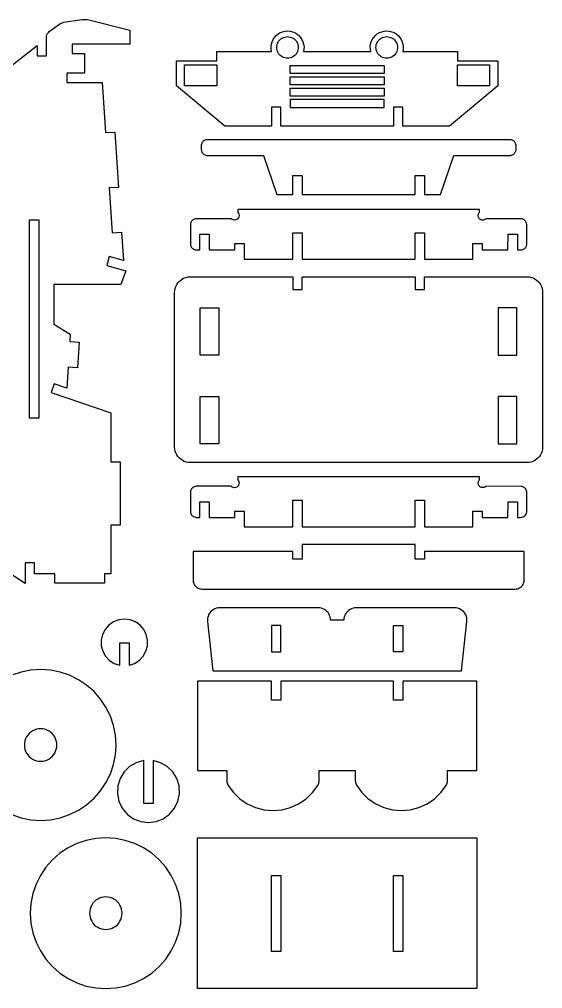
# Model space of a CAD drawing. Extents: x -592.3 to -568.9, y 406 to 419.8.
# Drawn here: x -584.95 to -577.95, y 406.8 to 419.78 of the extents above; entities that cross this region are included whole.
import ezdxf

# ---------------------------------------------------------------- set-up
doc = ezdxf.new("R2010")
doc.units = 0
doc.header["$MEASUREMENT"] = 0
doc.layers.get('0').update_dxf_attribs({"linetype": 'CONTINUOUS'})

msp = doc.modelspace()

# ---------------------------------------------------------------- linework, layer by layer
for points in [[(-585.561, 418.771), (-584.717, 419.433), (-584.717, 419.296), (-584.592, 419.296), (-584.592, 419.54), (-584.59, 419.558), (-584.584, 419.576), (-584.576, 419.593), (-584.565, 419.608), (-584.553, 419.622), (-584.53, 419.641), (-584.411, 419.725), (-584.357, 419.745), (-584.115, 419.783), (-584.073, 419.783), (-584.046, 419.781), (-584.005, 419.774), (-583.475, 419.637), (-583.475, 419.452), (-584.245, 419.452), (-584.245, 419.327), (-584.083, 419.327), (-584.083, 419.065), (-584.32, 419.065), (-584.32, 418.94), (-583.843, 418.94), (-583.799, 418.266), (-583.674, 418.274), (-583.625, 417.533), (-583.75, 417.525), (-583.71, 416.926), (-583.585, 416.934), (-583.56, 416.552), (-583.75, 416.605), (-583.783, 416.485), (-583.527, 416.413), (-583.594, 416.231), (-584.494, 416.231), (-584.494, 415.699), (-584.273, 415.565), (-584.279, 415.467), (-584.154, 415.459), (-584.175, 415.115), (-584.3, 415.123), (-584.317, 414.845), (-584.487, 414.902), (-584.527, 414.784), (-583.729, 414.512), (-583.729, 413.857), (-583.604, 413.857), (-583.604, 413.007), (-583.729, 413.007), (-583.729, 412.354), (-583.813, 412.354), (-583.813, 412.229), (-584.48, 412.229), (-584.48, 412.354), (-584.749, 412.354), (-584.749, 412.504), (-584.874, 412.504), (-584.874, 412.227), (-585.149, 412.404)], [(-585.056, 409.13), (-584.93, 409.087), (-584.801, 409.062), (-584.669, 409.053), (-584.537, 409.062), (-584.407, 409.087), (-584.282, 409.13), (-584.164, 409.188), (-584.054, 409.262), (-583.954, 409.349), (-583.867, 409.448), (-583.794, 409.558), (-583.735, 409.677), (-583.693, 409.802), (-583.667, 409.931), (-583.658, 410.063), (-583.667, 410.195), (-583.693, 410.325), (-583.735, 410.45), (-583.794, 410.569), (-583.867, 410.679), (-583.954, 410.778), (-584.054, 410.865), (-584.164, 410.938), (-584.282, 410.997), (-584.407, 411.039), (-584.537, 411.065), (-584.669, 411.074), (-584.801, 411.065), (-584.93, 411.039), (-585.056, 410.997)]]:
    msp.add_lwpolyline(points)
for points in [[(-579.861, 419.542), (-579.842, 419.514), (-579.828, 419.484), (-579.819, 419.451), (-579.815, 419.418), (-579.816, 419.385), (-579.822, 419.352), (-579.09, 419.352), (-579.09, 419.227), (-578.547, 419.227), (-578.547, 418.891), (-579.197, 418.355), (-579.819, 418.355), (-579.819, 418.609), (-579.944, 418.609), (-579.944, 418.355), (-581.455, 418.355), (-581.455, 418.609), (-581.58, 418.609), (-581.58, 418.355), (-582.202, 418.355), (-582.852, 418.891), (-582.852, 419.227), (-582.31, 419.227), (-582.31, 419.352), (-581.578, 419.352), (-581.584, 419.385), (-581.584, 419.418), (-581.58, 419.451), (-581.571, 419.484), (-581.557, 419.514), (-581.539, 419.542), (-581.516, 419.567), (-581.49, 419.589), (-581.461, 419.606), (-581.43, 419.618), (-581.397, 419.626), (-581.364, 419.628), (-581.33, 419.626), (-581.298, 419.618), (-581.267, 419.606), (-581.238, 419.589), (-581.212, 419.567), (-581.189, 419.542), (-581.171, 419.514), (-581.157, 419.484), (-581.148, 419.451), (-581.143, 419.418), (-581.144, 419.385), (-581.15, 419.352), (-580.249, 419.352), (-580.255, 419.385), (-580.256, 419.418), (-580.252, 419.451), (-580.243, 419.484), (-580.229, 419.514), (-580.21, 419.542), (-580.188, 419.567), (-580.162, 419.589), (-580.133, 419.606), (-580.102, 419.618), (-580.069, 419.626), (-580.035, 419.628), (-580.002, 419.626), (-579.969, 419.618), (-579.938, 419.606), (-579.909, 419.589), (-579.883, 419.567)], [(-581.239, 419.335), (-581.249, 419.319), (-581.262, 419.305), (-581.276, 419.293), (-581.292, 419.282), (-581.309, 419.274), (-581.327, 419.268), (-581.345, 419.264), (-581.364, 419.263), (-581.383, 419.264), (-581.401, 419.268), (-581.419, 419.274), (-581.436, 419.282), (-581.452, 419.293), (-581.466, 419.305), (-581.478, 419.319), (-581.489, 419.335), (-581.497, 419.352), (-581.503, 419.37), (-581.507, 419.388), (-581.508, 419.407), (-581.507, 419.426), (-581.503, 419.445), (-581.497, 419.463), (-581.489, 419.48), (-581.478, 419.495), (-581.466, 419.509), (-581.452, 419.522), (-581.436, 419.532), (-581.419, 419.541), (-581.401, 419.547), (-581.383, 419.551), (-581.364, 419.552), (-581.345, 419.551), (-581.327, 419.547), (-581.309, 419.541), (-581.292, 419.532), (-581.276, 419.522), (-581.262, 419.509), (-581.249, 419.495), (-581.239, 419.48), (-581.23, 419.463), (-581.224, 419.445), (-581.221, 419.426), (-581.219, 419.407), (-581.221, 419.388), (-581.224, 419.37), (-581.23, 419.352)], [(-579.902, 419.463), (-579.896, 419.445), (-579.892, 419.426), (-579.891, 419.407), (-579.892, 419.388), (-579.896, 419.37), (-579.902, 419.352), (-579.91, 419.335), (-579.921, 419.319), (-579.933, 419.305), (-579.947, 419.293), (-579.963, 419.282), (-579.98, 419.274), (-579.998, 419.268), (-580.017, 419.264), (-580.035, 419.263), (-580.054, 419.264), (-580.073, 419.268), (-580.091, 419.274), (-580.108, 419.282), (-580.123, 419.293), (-580.138, 419.305), (-580.15, 419.319), (-580.161, 419.335), (-580.169, 419.352), (-580.175, 419.37), (-580.179, 419.388), (-580.18, 419.407), (-580.179, 419.426), (-580.175, 419.445), (-580.169, 419.463), (-580.161, 419.48), (-580.15, 419.495), (-580.138, 419.509), (-580.123, 419.522), (-580.108, 419.532), (-580.091, 419.541), (-580.073, 419.547), (-580.054, 419.551), (-580.035, 419.552), (-580.017, 419.551), (-579.998, 419.547), (-579.98, 419.541), (-579.963, 419.532), (-579.947, 419.522), (-579.933, 419.509), (-579.921, 419.495), (-579.91, 419.48)], [(-582.31, 418.891), (-582.742, 418.891), (-582.742, 419.174), (-582.31, 419.174)], [(-580.069, 419.058), (-581.33, 419.058), (-581.33, 419.164), (-580.069, 419.164)], [(-578.658, 418.891), (-579.09, 418.891), (-579.09, 419.174), (-578.658, 419.174)], [(-581.33, 418.907), (-581.33, 419.013), (-580.069, 419.013), (-580.069, 418.907)], [(-581.33, 418.756), (-581.33, 418.861), (-580.069, 418.861), (-580.069, 418.756)], [(-580.069, 418.605), (-580.069, 418.71), (-581.33, 418.71), (-581.33, 418.605)], [(-582.509, 418.13), (-582.513, 418.121), (-582.517, 418.11), (-582.519, 418.1), (-582.52, 418.089), (-582.52, 418.044), (-582.519, 418.033), (-582.517, 418.023), (-582.513, 418.012), (-582.509, 418.003), (-582.503, 417.994), (-582.495, 417.985), (-582.487, 417.978), (-582.478, 417.972), (-582.468, 417.967), (-582.458, 417.964), (-582.447, 417.962), (-582.436, 417.961), (-581.685, 417.961), (-581.507, 417.437), (-581.292, 417.437), (-581.292, 417.692), (-581.167, 417.692), (-581.167, 417.437), (-579.657, 417.437), (-579.657, 417.692), (-579.532, 417.692), (-579.532, 417.437), (-579.317, 417.437), (-579.139, 417.961), (-578.387, 417.961), (-578.376, 417.962), (-578.366, 417.964), (-578.355, 417.967), (-578.346, 417.972), (-578.336, 417.978), (-578.328, 417.985), (-578.321, 417.994), (-578.315, 418.003), (-578.31, 418.012), (-578.307, 418.023), (-578.305, 418.033), (-578.304, 418.044), (-578.304, 418.089), (-578.305, 418.1), (-578.307, 418.11), (-578.31, 418.121), (-578.315, 418.13), (-578.321, 418.14), (-578.328, 418.148), (-578.336, 418.155), (-578.346, 418.161), (-578.355, 418.166), (-578.366, 418.169), (-578.376, 418.171), (-578.387, 418.172), (-582.436, 418.172), (-582.447, 418.171), (-582.458, 418.169), (-582.468, 418.166), (-582.478, 418.161), (-582.487, 418.155), (-582.495, 418.148), (-582.503, 418.14)], [(-582.661, 417.05), (-582.663, 417.04), (-582.664, 417.029), (-582.664, 416.779), (-582.663, 416.768), (-582.661, 416.757), (-582.657, 416.747), (-582.653, 416.737), (-582.647, 416.728), (-582.639, 416.72), (-582.631, 416.713), (-582.622, 416.707), (-582.612, 416.702), (-582.602, 416.698), (-582.591, 416.696), (-582.58, 416.695), (-582.539, 416.695), (-582.539, 416.904), (-582.414, 416.904), (-582.414, 416.695), (-582.068, 416.695), (-582.068, 416.779), (-581.943, 416.779), (-581.943, 416.57), (-581.292, 416.57), (-581.292, 416.925), (-581.167, 416.925), (-581.167, 416.57), (-579.657, 416.57), (-579.657, 416.925), (-579.532, 416.925), (-579.532, 416.57), (-578.881, 416.57), (-578.881, 416.779), (-578.756, 416.779), (-578.756, 416.695), (-578.414, 416.695), (-578.41, 416.904), (-578.285, 416.904), (-578.285, 416.695), (-578.243, 416.695), (-578.232, 416.696), (-578.222, 416.698), (-578.211, 416.702), (-578.202, 416.707), (-578.192, 416.713), (-578.184, 416.72), (-578.177, 416.728), (-578.171, 416.737), (-578.166, 416.747), (-578.163, 416.757), (-578.161, 416.768), (-578.16, 416.779), (-578.16, 417.029), (-578.161, 417.04), (-578.163, 417.051), (-578.167, 417.061), (-578.172, 417.071), (-578.179, 417.08), (-578.186, 417.089), (-578.195, 417.096), (-578.204, 417.102), (-578.214, 417.106), (-578.225, 417.11), (-578.236, 417.112), (-578.708, 417.112), (-578.714, 417.107), (-578.721, 417.103), (-578.728, 417.099), (-578.735, 417.097), (-578.743, 417.095), (-578.75, 417.095), (-578.758, 417.095), (-578.766, 417.097), (-578.773, 417.099), (-578.78, 417.103), (-578.787, 417.107), (-578.793, 417.112), (-578.798, 417.118), (-578.803, 417.125), (-578.806, 417.132), (-578.809, 417.14), (-578.81, 417.148), (-578.811, 417.156), (-578.81, 417.164), (-578.809, 417.173), (-578.806, 417.18), (-578.803, 417.188), (-578.798, 417.194), (-578.793, 417.201), (-578.793, 417.237), (-582.031, 417.237), (-582.031, 417.201), (-582.021, 417.188), (-582.015, 417.173), (-582.013, 417.156), (-582.015, 417.14), (-582.021, 417.125), (-582.031, 417.112), (-582.044, 417.102), (-582.059, 417.096), (-582.075, 417.094), (-582.091, 417.096), (-582.106, 417.102), (-582.119, 417.112), (-582.58, 417.112), (-582.591, 417.111), (-582.602, 417.109), (-582.612, 417.106), (-582.622, 417.101), (-582.631, 417.095), (-582.639, 417.088), (-582.647, 417.08), (-582.653, 417.07), (-582.657, 417.061)], [(-584.692, 417.097), (-584.692, 414.443), (-584.817, 414.443), (-584.817, 417.097)], [(-581.292, 416.164), (-581.167, 416.164), (-581.167, 416.335), (-579.657, 416.335), (-579.657, 416.164), (-579.532, 416.164), (-579.532, 416.335), (-578.157, 416.335), (-578.13, 416.333), (-578.103, 416.327), (-578.078, 416.319), (-578.053, 416.307), (-578.03, 416.292), (-578.01, 416.274), (-577.992, 416.253), (-577.977, 416.23), (-577.965, 416.206), (-577.956, 416.18), (-577.951, 416.153), (-577.949, 416.126), (-577.949, 414.055), (-577.951, 414.028), (-577.956, 414.001), (-577.965, 413.975), (-577.977, 413.951), (-577.992, 413.928), (-578.01, 413.908), (-578.03, 413.89), (-578.053, 413.875), (-578.078, 413.863), (-578.103, 413.854), (-578.13, 413.849), (-578.157, 413.847), (-582.666, 413.847), (-582.694, 413.849), (-582.72, 413.854), (-582.746, 413.863), (-582.771, 413.875), (-582.793, 413.89), (-582.814, 413.908), (-582.832, 413.928), (-582.847, 413.951), (-582.859, 413.975), (-582.868, 414.001), (-582.873, 414.028), (-582.875, 414.055), (-582.875, 416.126), (-582.873, 416.153), (-582.868, 416.18), (-582.859, 416.206), (-582.847, 416.23), (-582.832, 416.253), (-582.814, 416.274), (-582.793, 416.292), (-582.771, 416.307), (-582.746, 416.319), (-582.72, 416.327), (-582.694, 416.333), (-582.666, 416.335), (-581.292, 416.335)], [(-582.531, 415.284), (-582.531, 415.918), (-582.281, 415.918), (-582.281, 415.284)], [(-578.293, 415.284), (-578.293, 415.918), (-578.543, 415.918), (-578.543, 415.284)], [(-582.281, 414.732), (-582.281, 414.096), (-582.531, 414.096), (-582.531, 414.732)], [(-578.543, 414.732), (-578.543, 414.096), (-578.293, 414.096), (-578.293, 414.732)], [(-582.661, 413.467), (-582.663, 413.456), (-582.664, 413.445), (-582.664, 413.195), (-582.663, 413.184), (-582.661, 413.174), (-582.657, 413.163), (-582.653, 413.154), (-582.647, 413.144), (-582.639, 413.136), (-582.631, 413.129), (-582.622, 413.123), (-582.612, 413.118), (-582.602, 413.115), (-582.591, 413.113), (-582.58, 413.112), (-582.539, 413.112), (-582.539, 413.32), (-582.414, 413.32), (-582.414, 413.112), (-582.068, 413.112), (-582.068, 413.195), (-581.943, 413.195), (-581.943, 412.987), (-581.292, 412.987), (-581.292, 413.341), (-581.167, 413.341), (-581.167, 412.987), (-579.657, 412.987), (-579.657, 413.341), (-579.532, 413.341), (-579.532, 412.987), (-578.881, 412.987), (-578.881, 413.195), (-578.756, 413.195), (-578.756, 413.112), (-578.414, 413.112), (-578.41, 413.32), (-578.285, 413.32), (-578.285, 413.112), (-578.243, 413.112), (-578.232, 413.113), (-578.222, 413.115), (-578.211, 413.118), (-578.202, 413.123), (-578.192, 413.129), (-578.184, 413.136), (-578.177, 413.144), (-578.171, 413.154), (-578.166, 413.163), (-578.163, 413.174), (-578.161, 413.184), (-578.16, 413.195), (-578.16, 413.445), (-578.161, 413.456), (-578.163, 413.467), (-578.167, 413.478), (-578.172, 413.488), (-578.179, 413.497), (-578.186, 413.505), (-578.195, 413.512), (-578.204, 413.518), (-578.214, 413.523), (-578.225, 413.526), (-578.236, 413.528), (-578.708, 413.529), (-578.714, 413.523), (-578.721, 413.519), (-578.728, 413.516), (-578.735, 413.513), (-578.743, 413.512), (-578.75, 413.511), (-578.758, 413.512), (-578.766, 413.513), (-578.773, 413.516), (-578.78, 413.519), (-578.787, 413.523), (-578.793, 413.529), (-578.798, 413.535), (-578.803, 413.541), (-578.806, 413.549), (-578.809, 413.557), (-578.81, 413.565), (-578.811, 413.573), (-578.81, 413.581), (-578.809, 413.589), (-578.806, 413.597), (-578.803, 413.604), (-578.798, 413.611), (-578.793, 413.617), (-578.793, 413.654), (-582.031, 413.654), (-582.031, 413.617), (-582.021, 413.604), (-582.015, 413.589), (-582.013, 413.573), (-582.015, 413.557), (-582.021, 413.541), (-582.031, 413.529), (-582.044, 413.519), (-582.059, 413.512), (-582.075, 413.51), (-582.091, 413.512), (-582.106, 413.519), (-582.119, 413.529), (-582.58, 413.529), (-582.591, 413.528), (-582.602, 413.526), (-582.612, 413.522), (-582.622, 413.517), (-582.631, 413.511), (-582.639, 413.504), (-582.647, 413.496), (-582.653, 413.487), (-582.657, 413.477)], [(-578.272, 412.161), (-578.257, 412.168), (-578.243, 412.177), (-578.231, 412.188), (-578.22, 412.2), (-578.211, 412.214), (-578.204, 412.229), (-578.199, 412.244), (-578.195, 412.26), (-578.194, 412.276), (-578.194, 412.654), (-579.532, 412.654), (-579.532, 412.554), (-579.657, 412.554), (-579.657, 412.75), (-581.167, 412.75), (-581.167, 412.554), (-581.292, 412.554), (-581.292, 412.654), (-582.629, 412.654), (-582.629, 412.276), (-582.628, 412.26), (-582.625, 412.244), (-582.62, 412.229), (-582.613, 412.214), (-582.603, 412.2), (-582.593, 412.188), (-582.58, 412.177), (-582.567, 412.168), (-582.552, 412.161), (-582.537, 412.156), (-582.521, 412.153), (-582.504, 412.151), (-578.319, 412.151), (-578.303, 412.153), (-578.287, 412.156)], [(-578.962, 411.716), (-578.962, 411.74), (-578.964, 411.763), (-578.969, 411.786), (-578.978, 411.807), (-578.99, 411.827), (-579.004, 411.846), (-579.021, 411.862), (-579.04, 411.876), (-579.06, 411.887), (-579.082, 411.895), (-579.105, 411.9), (-579.128, 411.901), (-580.444, 411.901), (-580.466, 411.9), (-580.487, 411.896), (-580.508, 411.889), (-580.527, 411.879), (-580.546, 411.867), (-580.562, 411.853), (-580.576, 411.836), (-580.588, 411.818), (-580.598, 411.798), (-580.605, 411.778), (-580.609, 411.756), (-580.611, 411.735), (-580.787, 411.735), (-580.788, 411.756), (-580.793, 411.778), (-580.8, 411.798), (-580.809, 411.818), (-580.821, 411.836), (-580.836, 411.853), (-580.852, 411.867), (-580.87, 411.879), (-580.89, 411.889), (-580.91, 411.896), (-580.932, 411.9), (-580.954, 411.901), (-582.27, 411.901), (-582.293, 411.9), (-582.316, 411.895), (-582.338, 411.887), (-582.358, 411.876), (-582.377, 411.862), (-582.394, 411.846), (-582.408, 411.827), (-582.42, 411.807), (-582.428, 411.786), (-582.434, 411.763), (-582.436, 411.74), (-582.435, 411.716), (-582.363, 411.058), (-579.035, 411.058)], [(-583.61, 411.43), (-583.485, 411.43), (-583.485, 411.131), (-583.413, 411.155), (-583.349, 411.196), (-583.296, 411.252), (-583.259, 411.318), (-583.239, 411.392), (-583.237, 411.468), (-583.254, 411.543), (-583.288, 411.611), (-583.338, 411.669), (-583.401, 411.712), (-583.472, 411.74), (-583.548, 411.749), (-583.623, 411.74), (-583.695, 411.712), (-583.757, 411.669), (-583.807, 411.611), (-583.842, 411.543), (-583.858, 411.468), (-583.857, 411.392), (-583.837, 411.318), (-583.799, 411.252), (-583.747, 411.196), (-583.683, 411.155), (-583.61, 411.131)], [(-581.579, 411.309), (-581.454, 411.309), (-581.454, 411.663), (-581.579, 411.663)], [(-579.944, 411.663), (-579.819, 411.663), (-579.819, 411.309), (-579.944, 411.309)], [(-580.438, 409.521), (-580.368, 409.425), (-580.282, 409.341), (-580.183, 409.274), (-580.074, 409.225), (-579.958, 409.194), (-579.839, 409.184), (-579.72, 409.194), (-579.604, 409.225), (-579.495, 409.274), (-579.396, 409.341), (-579.31, 409.425), (-579.24, 409.521), (-579.234, 409.531), (-579.226, 409.553), (-579.222, 409.575), (-579.221, 409.723), (-578.83, 409.723), (-578.83, 410.92), (-579.819, 410.92), (-579.819, 410.665), (-579.944, 410.665), (-579.944, 410.92), (-581.454, 410.92), (-581.454, 410.665), (-581.579, 410.665), (-581.579, 410.92), (-582.568, 410.92), (-582.568, 409.723), (-582.176, 409.723), (-582.176, 409.586), (-582.174, 409.564), (-582.168, 409.542), (-582.158, 409.521), (-582.088, 409.425), (-582.002, 409.341), (-581.903, 409.274), (-581.794, 409.225), (-581.678, 409.194), (-581.559, 409.184), (-581.44, 409.194), (-581.324, 409.225), (-581.215, 409.274), (-581.116, 409.341), (-581.03, 409.425), (-580.96, 409.521), (-580.954, 409.531), (-580.946, 409.553), (-580.942, 409.575), (-580.941, 409.723), (-580.456, 409.723), (-580.456, 409.586), (-580.454, 409.564), (-580.448, 409.542)], [(-584.536, 410.236), (-584.56, 410.252), (-584.586, 410.264), (-584.613, 410.273), (-584.64, 410.279), (-584.669, 410.281), (-584.697, 410.279), (-584.725, 410.273), (-584.752, 410.264), (-584.778, 410.252), (-584.801, 410.236), (-584.823, 410.217), (-584.841, 410.196), (-584.857, 410.172), (-584.87, 410.147), (-584.879, 410.12), (-584.884, 410.092), (-584.886, 410.063), (-584.884, 410.035), (-584.879, 410.007), (-584.87, 409.98), (-584.857, 409.955), (-584.841, 409.931), (-584.823, 409.91), (-584.801, 409.891), (-584.778, 409.875), (-584.752, 409.862), (-584.725, 409.853), (-584.697, 409.848), (-584.669, 409.846), (-584.64, 409.848), (-584.613, 409.853), (-584.586, 409.862), (-584.56, 409.875), (-584.536, 409.891), (-584.515, 409.91), (-584.496, 409.931), (-584.48, 409.955), (-584.468, 409.98), (-584.459, 410.007), (-584.453, 410.035), (-584.451, 410.063), (-584.453, 410.092), (-584.459, 410.12), (-584.468, 410.147), (-584.48, 410.172), (-584.496, 410.196), (-584.515, 410.217)], [(-582.831, 409.31), (-582.811, 409.411), (-582.816, 409.515), (-582.846, 409.614), (-582.9, 409.702), (-582.974, 409.774), (-583.064, 409.826), (-583.164, 409.854), (-583.164, 409.281), (-583.289, 409.281), (-583.289, 409.854), (-583.388, 409.826), (-583.478, 409.774), (-583.552, 409.702), (-583.606, 409.614), (-583.637, 409.515), (-583.642, 409.411), (-583.621, 409.31), (-583.576, 409.216), (-583.51, 409.137), (-583.425, 409.076), (-583.329, 409.039), (-583.226, 409.026), (-583.123, 409.039), (-583.027, 409.076), (-582.943, 409.137), (-582.876, 409.216)], [(-583.082, 408.525), (-583.181, 408.612), (-583.291, 408.685), (-583.409, 408.744), (-583.535, 408.786), (-583.664, 408.812), (-583.796, 408.821), (-583.928, 408.812), (-584.058, 408.786), (-584.183, 408.744), (-584.301, 408.685), (-584.411, 408.612), (-584.511, 408.525), (-584.598, 408.425), (-584.671, 408.315), (-584.73, 408.197), (-584.772, 408.072), (-584.798, 407.942), (-584.807, 407.81), (-584.798, 407.678), (-584.772, 407.549), (-584.73, 407.423), (-584.671, 407.305), (-584.598, 407.195), (-584.511, 407.096), (-584.411, 407.008), (-584.301, 406.935), (-584.183, 406.877), (-584.058, 406.834), (-583.928, 406.808), (-583.796, 406.8), (-583.664, 406.808), (-583.535, 406.834), (-583.409, 406.877), (-583.291, 406.935), (-583.181, 407.008), (-583.082, 407.096), (-582.994, 407.195), (-582.921, 407.305), (-582.863, 407.423), (-582.82, 407.549), (-582.794, 407.678), (-582.786, 407.81), (-582.794, 407.942), (-582.82, 408.072), (-582.863, 408.197), (-582.921, 408.315), (-582.994, 408.425)], [(-578.83, 406.8), (-582.568, 406.8), (-582.568, 408.818), (-578.83, 408.818)], [(-581.454, 407.297), (-581.579, 407.297), (-581.579, 408.314), (-581.454, 408.314)], [(-579.819, 407.297), (-579.944, 407.297), (-579.944, 408.314), (-579.819, 408.314)], [(-583.687, 407.622), (-583.664, 407.638), (-583.642, 407.656), (-583.624, 407.678), (-583.608, 407.701), (-583.595, 407.727), (-583.586, 407.754), (-583.58, 407.782), (-583.579, 407.81), (-583.58, 407.838), (-583.586, 407.866), (-583.595, 407.893), (-583.608, 407.919), (-583.624, 407.943), (-583.642, 407.964), (-583.664, 407.983), (-583.687, 407.998), (-583.713, 408.011), (-583.74, 408.02), (-583.768, 408.026), (-583.796, 408.028), (-583.824, 408.026), (-583.852, 408.02), (-583.879, 408.011), (-583.905, 407.998), (-583.928, 407.983), (-583.95, 407.964), (-583.969, 407.943), (-583.984, 407.919), (-583.997, 407.893), (-584.006, 407.866), (-584.012, 407.838), (-584.014, 407.81), (-584.012, 407.782), (-584.006, 407.754), (-583.997, 407.727), (-583.984, 407.701), (-583.969, 407.678), (-583.95, 407.656), (-583.928, 407.638), (-583.905, 407.622), (-583.879, 407.609), (-583.852, 407.6), (-583.824, 407.594), (-583.796, 407.593), (-583.768, 407.594), (-583.74, 407.6), (-583.713, 407.609)]]:
    msp.add_lwpolyline(points, close=True)

doc.saveas('drawing.dxf')
